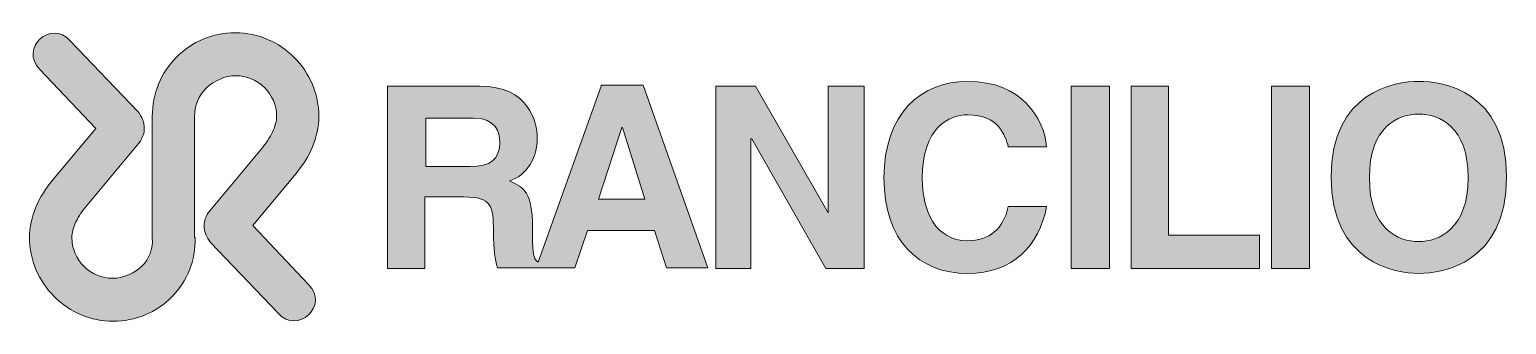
# Model space of a CAD drawing. Extents: x 7 to 192, y -44 to -7.
import ezdxf

# ---------------------------------------------------------------- set-up
doc = ezdxf.new("R2010")
doc.units = 0
doc.header["$MEASUREMENT"] = 0
doc.layers.add('Layer 1', color=7, linetype='Continuous')

# ---------------------------------------------------------------- blocks, each defined once
blk = doc.blocks.new('block 2')
at = {"layer": 'Layer 1', "true_color": 0x231f20}
h = blk.add_hatch(color=250, dxfattribs=at)
h.dxf.hatch_style = 2
edge = h.paths.add_edge_path()
edge.add_spline(control_points=[(78.69, -13.77), (78.69, -13.77), (70.79, -35.87), (70.79, -35.87), (70.09, -35.37), (70.09, -34.37), (70.09, -31.47), (70.09, -27.17), (69.09, -26.47), (67.19, -25.67), (69.49, -24.87), (70.69, -22.77), (70.69, -20.27), (70.69, -18.27), (69.59, -13.77), (63.49, -13.77), (63.49, -13.77), (51.89, -13.77), (51.89, -13.77), (51.89, -13.77), (51.89, -36.67), (51.89, -36.67), (51.89, -36.67), (56.59, -36.67), (56.59, -36.67), (56.59, -36.67), (56.59, -27.67), (56.59, -27.67), (56.59, -27.67), (61.49, -27.67), (61.49, -27.67), (64.99, -27.67), (65.19, -28.87), (65.19, -31.97), (65.19, -34.37), (65.39, -35.47), (65.69, -36.57), (65.69, -36.57), (70.39, -36.57), (70.39, -36.57), (70.39, -36.57), (70.39, -36.57), (70.39, -36.57), (70.39, -36.57), (75.39, -36.57), (75.39, -36.57), (75.39, -36.57), (76.99, -31.87), (76.99, -31.87), (76.99, -31.87), (85.39, -31.87), (85.39, -31.87), (85.39, -31.87), (86.89, -36.57), (86.89, -36.57), (86.89, -36.57), (92.09, -36.57), (92.09, -36.57), (92.09, -36.57), (83.99, -13.67), (83.99, -13.67), (83.99, -13.67), (78.69, -13.67), (78.69, -13.67), (78.69, -13.67), (78.69, -13.77), (78.69, -13.77)], knot_values=[0, 0, 0, 0, 1, 1, 1, 2, 2, 2, 3, 3, 3, 4, 4, 4, 5, 5, 5, 6, 6, 6, 7, 7, 7, 8, 8, 8, 9, 9, 9, 10, 10, 10, 11, 11, 11, 12, 12, 12, 13, 13, 13, 14, 14, 14, 15, 15, 15, 16, 16, 16, 17, 17, 17, 18, 18, 18, 19, 19, 19, 20, 20, 20, 21, 21, 21, 22, 22, 22, 22], degree=3, periodic=1)
edge = h.paths.add_edge_path()
edge.add_spline(control_points=[(62.29, -23.87), (62.29, -23.87), (56.69, -23.87), (56.69, -23.87), (56.69, -23.87), (56.69, -17.77), (56.69, -17.77), (56.69, -17.77), (62.69, -17.77), (62.69, -17.77), (65.49, -17.77), (65.99, -19.57), (65.99, -20.77), (65.99, -22.97), (64.79, -23.87), (62.29, -23.87)], knot_values=[0, 0, 0, 0, 1, 1, 1, 2, 2, 2, 3, 3, 3, 4, 4, 4, 5, 5, 5, 5], degree=3, periodic=1)
h.paths.add_polyline_path([(78.39, -27.97), (81.29, -18.97), (81.39, -18.97), (84.19, -27.97)])
h = blk.add_hatch(color=250, dxfattribs=at)
h.dxf.hatch_style = 2
h.paths.add_polyline_path([(107.19, -29.67), (98.09, -13.77), (93.09, -13.77), (93.09, -36.67), (97.49, -36.67), (97.49, -20.37), (97.59, -20.37), (106.89, -36.67), (111.69, -36.67), (111.69, -13.77), (107.19, -13.77)])
h = blk.add_hatch(color=250, dxfattribs=at)
h.dxf.hatch_style = 2
edge = h.paths.add_edge_path()
edge.add_spline(control_points=[(124.69, -13.17), (118.79, -13.17), (114.19, -17.27), (114.19, -25.27), (114.19, -33.17), (118.59, -37.27), (124.69, -37.27), (130.39, -37.27), (133.69, -33.77), (134.59, -28.87), (134.59, -28.87), (129.79, -28.87), (129.79, -28.87), (129.19, -31.67), (127.39, -33.17), (124.69, -33.17), (120.69, -33.17), (118.99, -29.47), (118.99, -25.37), (118.99, -18.87), (122.39, -17.37), (124.69, -17.37), (128.59, -17.37), (129.39, -19.97), (129.79, -21.37), (129.79, -21.37), (134.59, -21.37), (134.59, -21.37), (134.59, -21.37), (134.59, -21.37), (134.59, -21.37), (134.29, -17.87), (131.49, -13.17), (124.69, -13.17)], knot_values=[0, 0, 0, 0, 1, 1, 1, 2, 2, 2, 3, 3, 3, 4, 4, 4, 5, 5, 5, 6, 6, 6, 7, 7, 7, 8, 8, 8, 9, 9, 9, 10, 10, 10, 11, 11, 11, 11], degree=3, periodic=1)
h = blk.add_hatch(color=250, dxfattribs=at)
h.dxf.hatch_style = 2
h.paths.add_polyline_path([(137.69, -13.77), (142.49, -13.77), (142.49, -36.67), (137.69, -36.67)])
h = blk.add_hatch(color=250, dxfattribs=at)
h.dxf.hatch_style = 2
h.paths.add_polyline_path([(149.89, -13.77), (145.19, -13.77), (145.19, -36.67), (161.29, -36.67), (161.29, -32.47), (149.89, -32.47)])
h = blk.add_hatch(color=250, dxfattribs=at)
h.dxf.hatch_style = 2
h.paths.add_polyline_path([(162.79, -13.77), (167.59, -13.77), (167.59, -36.67), (162.79, -36.67)])
h = blk.add_hatch(color=250, dxfattribs=at)
h.dxf.hatch_style = 2
edge = h.paths.add_edge_path()
edge.add_spline(control_points=[(181.29, -13.17), (178.29, -13.17), (170.29, -14.47), (170.29, -25.17), (170.29, -35.87), (178.29, -37.27), (181.29, -37.27), (184.29, -37.27), (192.29, -35.97), (192.29, -25.17), (192.29, -14.37), (184.29, -13.17), (181.29, -13.17)], knot_values=[0, 0, 0, 0, 1, 1, 1, 2, 2, 2, 3, 3, 3, 4, 4, 4, 4], degree=3, periodic=1)
edge = h.paths.add_edge_path()
edge.add_spline(control_points=[(181.29, -33.27), (178.69, -33.27), (175.09, -31.67), (175.09, -25.27), (175.09, -18.87), (178.69, -17.27), (181.29, -17.27), (183.89, -17.27), (187.49, -18.87), (187.49, -25.27), (187.49, -31.67), (183.79, -33.27), (181.29, -33.27)], knot_values=[0, 0, 0, 0, 1, 1, 1, 2, 2, 2, 3, 3, 3, 4, 4, 4, 4], degree=3, periodic=1)
at = {"layer": 'Layer 1', "lineweight": 0}
for points in [[(107.19, -29.67), (107.19, -29.67), (98.09, -13.77), (93.09, -13.77), (93.09, -36.67), (97.49, -36.67), (97.49, -20.37), (97.59, -20.37), (106.89, -36.67), (111.69, -36.67), (111.69, -13.77), (107.19, -13.77), (107.19, -29.67)], [(137.69, -13.77), (142.49, -13.77), (142.49, -36.67), (137.69, -36.67), (137.69, -13.77)], [(149.89, -13.77), (145.19, -13.77), (145.19, -36.67), (161.29, -36.67), (161.29, -32.47), (149.89, -32.47), (149.89, -13.77)], [(162.79, -13.77), (167.59, -13.77), (167.59, -36.67), (162.79, -36.67), (162.79, -13.77)], [(78.39, -27.97), (81.29, -18.97), (81.39, -18.97), (84.19, -27.97), (78.39, -27.97)]]:
    blk.add_lwpolyline(points, dxfattribs=at)
for points, knots in [([(78.69, -13.77), (78.69, -13.77), (70.79, -35.87), (70.79, -35.87), (70.09, -35.37), (70.09, -34.37), (70.09, -31.47), (70.09, -27.17), (69.09, -26.47), (67.19, -25.67), (69.49, -24.87), (70.69, -22.77), (70.69, -20.27), (70.69, -18.27), (69.59, -13.77), (63.49, -13.77), (63.49, -13.77), (51.89, -13.77), (51.89, -13.77), (51.89, -13.77), (51.89, -36.67), (51.89, -36.67), (51.89, -36.67), (56.59, -36.67), (56.59, -36.67), (56.59, -36.67), (56.59, -27.67), (56.59, -27.67), (56.59, -27.67), (61.49, -27.67), (61.49, -27.67), (64.99, -27.67), (65.19, -28.87), (65.19, -31.97), (65.19, -34.37), (65.39, -35.47), (65.69, -36.57), (65.69, -36.57), (70.39, -36.57), (70.39, -36.57), (70.39, -36.57), (70.39, -36.57), (70.39, -36.57), (70.39, -36.57), (75.39, -36.57), (75.39, -36.57), (75.39, -36.57), (76.99, -31.87), (76.99, -31.87), (76.99, -31.87), (85.39, -31.87), (85.39, -31.87), (85.39, -31.87), (86.89, -36.57), (86.89, -36.57), (86.89, -36.57), (92.09, -36.57), (92.09, -36.57), (92.09, -36.57), (83.99, -13.67), (83.99, -13.67), (83.99, -13.67), (78.69, -13.67), (78.69, -13.67), (78.69, -13.67), (78.69, -13.77), (78.69, -13.77)], [0, 0, 0, 0, 1, 1, 1, 2, 2, 2, 3, 3, 3, 4, 4, 4, 5, 5, 5, 6, 6, 6, 7, 7, 7, 8, 8, 8, 9, 9, 9, 10, 10, 10, 11, 11, 11, 12, 12, 12, 13, 13, 13, 14, 14, 14, 15, 15, 15, 16, 16, 16, 17, 17, 17, 18, 18, 18, 19, 19, 19, 20, 20, 20, 21, 21, 21, 22, 22, 22, 22]), ([(124.69, -13.17), (118.79, -13.17), (114.19, -17.27), (114.19, -25.27), (114.19, -33.17), (118.59, -37.27), (124.69, -37.27), (130.39, -37.27), (133.69, -33.77), (134.59, -28.87), (134.59, -28.87), (129.79, -28.87), (129.79, -28.87), (129.19, -31.67), (127.39, -33.17), (124.69, -33.17), (120.69, -33.17), (118.99, -29.47), (118.99, -25.37), (118.99, -18.87), (122.39, -17.37), (124.69, -17.37), (128.59, -17.37), (129.39, -19.97), (129.79, -21.37), (129.79, -21.37), (134.59, -21.37), (134.59, -21.37), (134.59, -21.37), (134.59, -21.37), (134.59, -21.37), (134.29, -17.87), (131.49, -13.17), (124.69, -13.17)], [0, 0, 0, 0, 1, 1, 1, 2, 2, 2, 3, 3, 3, 4, 4, 4, 5, 5, 5, 6, 6, 6, 7, 7, 7, 8, 8, 8, 9, 9, 9, 10, 10, 10, 11, 11, 11, 11]), ([(181.29, -13.17), (178.29, -13.17), (170.29, -14.47), (170.29, -25.17), (170.29, -35.87), (178.29, -37.27), (181.29, -37.27), (184.29, -37.27), (192.29, -35.97), (192.29, -25.17), (192.29, -14.37), (184.29, -13.17), (181.29, -13.17)], [0, 0, 0, 0, 1, 1, 1, 2, 2, 2, 3, 3, 3, 4, 4, 4, 4]), ([(62.29, -23.87), (62.29, -23.87), (56.69, -23.87), (56.69, -23.87), (56.69, -23.87), (56.69, -17.77), (56.69, -17.77), (56.69, -17.77), (62.69, -17.77), (62.69, -17.77), (65.49, -17.77), (65.99, -19.57), (65.99, -20.77), (65.99, -22.97), (64.79, -23.87), (62.29, -23.87)], [0, 0, 0, 0, 1, 1, 1, 2, 2, 2, 3, 3, 3, 4, 4, 4, 5, 5, 5, 5]), ([(181.29, -33.27), (178.69, -33.27), (175.09, -31.67), (175.09, -25.27), (175.09, -18.87), (178.69, -17.27), (181.29, -17.27), (183.89, -17.27), (187.49, -18.87), (187.49, -25.27), (187.49, -31.67), (183.79, -33.27), (181.29, -33.27)], [0, 0, 0, 0, 1, 1, 1, 2, 2, 2, 3, 3, 3, 4, 4, 4, 4])]:
    blk.add_open_spline(points, degree=3, knots=knots, dxfattribs=at)

msp = doc.modelspace()

# ---------------------------------------------------------------- hatches: boundary and pattern name
at = {"layer": 'Layer 1', "true_color": 0x231f20}
h = msp.add_hatch(color=250, dxfattribs=at)
h.dxf.hatch_style = 2
edge = h.paths.add_edge_path()
edge.add_spline(control_points=[(27.79, -32.77), (27.79, -35.67), (26.79, -38.27), (24.89, -40.17), (22.89, -42.17), (20.29, -43.27), (17.49, -43.27), (14.69, -43.27), (12.09, -42.17), (10.09, -40.17), (8.09, -38.17), (6.99, -35.57), (6.99, -32.77), (6.99, -31.47), (7.29, -30.17), (7.79, -28.97), (8.29, -27.67), (9.09, -26.57), (9.89, -25.57), (9.89, -25.57), (15.29, -19.07), (15.29, -19.07), (15.29, -19.07), (8.29, -11.67), (8.29, -11.67), (6.99, -10.37), (7.29, -8.77), (8.29, -7.87), (9.29, -6.97), (10.89, -6.67), (12.09, -8.07), (12.09, -8.07), (20.59, -16.97), (20.59, -16.97), (21.09, -17.57), (21.39, -18.27), (21.39, -19.07), (21.39, -19.67), (21.19, -20.17), (20.89, -20.67), (20.89, -20.67), (13.99, -28.97), (13.99, -28.97), (13.49, -29.57), (12.99, -30.37), (12.69, -31.07), (12.49, -31.57), (12.29, -32.17), (12.29, -32.77), (12.29, -34.17), (12.89, -35.47), (13.79, -36.37), (14.79, -37.37), (16.09, -37.87), (17.39, -37.87), (18.79, -37.87), (20.09, -37.27), (21.09, -36.37), (21.99, -35.47), (22.49, -34.17), (22.39, -32.77), (22.39, -32.77), (22.39, -17.57), (22.39, -17.57), (22.39, -14.77), (23.49, -12.07), (25.39, -10.17), (27.39, -8.17), (29.99, -7.07), (32.79, -7.07), (35.69, -7.07), (38.29, -8.27), (40.19, -10.17), (42.19, -12.17), (43.29, -14.77), (43.29, -17.57), (43.29, -18.87), (42.99, -20.17), (42.49, -21.37), (41.99, -22.67), (41.19, -23.77), (40.39, -24.77), (40.39, -24.77), (34.99, -31.27), (34.99, -31.27), (34.99, -31.27), (41.99, -38.67), (41.99, -38.67), (43.29, -39.97), (42.99, -41.57), (41.99, -42.47), (40.99, -43.37), (39.39, -43.67), (38.19, -42.27), (38.19, -42.27), (29.69, -33.37), (29.69, -33.37), (29.19, -32.77), (28.89, -32.07), (28.89, -31.27), (28.89, -30.67), (29.09, -30.17), (29.39, -29.67), (29.39, -29.67), (36.29, -21.37), (36.29, -21.37), (36.79, -20.77), (37.29, -19.97), (37.59, -19.27), (37.79, -18.77), (37.99, -18.17), (37.99, -17.57), (37.99, -16.17), (37.39, -14.87), (36.49, -13.97), (35.49, -12.97), (34.19, -12.47), (32.89, -12.47), (31.49, -12.47), (30.19, -13.07), (29.19, -13.97), (28.19, -14.97), (27.69, -16.27), (27.69, -17.57), (27.69, -17.57), (27.69, -32.77), (27.69, -32.77), (27.69, -32.77), (27.79, -32.77), (27.79, -32.77)], knot_values=[0, 0, 0, 0, 1, 1, 1, 2, 2, 2, 3, 3, 3, 4, 4, 4, 5, 5, 5, 6, 6, 6, 7, 7, 7, 8, 8, 8, 9, 9, 9, 10, 10, 10, 11, 11, 11, 12, 12, 12, 13, 13, 13, 14, 14, 14, 15, 15, 15, 16, 16, 16, 17, 17, 17, 18, 18, 18, 19, 19, 19, 20, 20, 20, 21, 21, 21, 22, 22, 22, 23, 23, 23, 24, 24, 24, 25, 25, 25, 26, 26, 26, 27, 27, 27, 28, 28, 28, 29, 29, 29, 30, 30, 30, 31, 31, 31, 32, 32, 32, 33, 33, 33, 34, 34, 34, 35, 35, 35, 36, 36, 36, 37, 37, 37, 38, 38, 38, 39, 39, 39, 40, 40, 40, 41, 41, 41, 42, 42, 42, 43, 43, 43, 43], degree=3, periodic=1)

# ---------------------------------------------------------------- linework, layer by layer
at = {"layer": 'Layer 1', "lineweight": 0}
msp.add_open_spline([(27.79, -32.77), (27.79, -35.67), (26.79, -38.27), (24.89, -40.17), (22.89, -42.17), (20.29, -43.27), (17.49, -43.27), (14.69, -43.27), (12.09, -42.17), (10.09, -40.17), (8.09, -38.17), (6.99, -35.57), (6.99, -32.77), (6.99, -31.47), (7.29, -30.17), (7.79, -28.97), (8.29, -27.67), (9.09, -26.57), (9.89, -25.57), (9.89, -25.57), (15.29, -19.07), (15.29, -19.07), (15.29, -19.07), (8.29, -11.67), (8.29, -11.67), (6.99, -10.37), (7.29, -8.77), (8.29, -7.87), (9.29, -6.97), (10.89, -6.67), (12.09, -8.07), (12.09, -8.07), (20.59, -16.97), (20.59, -16.97), (21.09, -17.57), (21.39, -18.27), (21.39, -19.07), (21.39, -19.67), (21.19, -20.17), (20.89, -20.67), (20.89, -20.67), (13.99, -28.97), (13.99, -28.97), (13.49, -29.57), (12.99, -30.37), (12.69, -31.07), (12.49, -31.57), (12.29, -32.17), (12.29, -32.77), (12.29, -34.17), (12.89, -35.47), (13.79, -36.37), (14.79, -37.37), (16.09, -37.87), (17.39, -37.87), (18.79, -37.87), (20.09, -37.27), (21.09, -36.37), (21.99, -35.47), (22.49, -34.17), (22.39, -32.77), (22.39, -32.77), (22.39, -17.57), (22.39, -17.57), (22.39, -14.77), (23.49, -12.07), (25.39, -10.17), (27.39, -8.17), (29.99, -7.07), (32.79, -7.07), (35.69, -7.07), (38.29, -8.27), (40.19, -10.17), (42.19, -12.17), (43.29, -14.77), (43.29, -17.57), (43.29, -18.87), (42.99, -20.17), (42.49, -21.37), (41.99, -22.67), (41.19, -23.77), (40.39, -24.77), (40.39, -24.77), (34.99, -31.27), (34.99, -31.27), (34.99, -31.27), (41.99, -38.67), (41.99, -38.67), (43.29, -39.97), (42.99, -41.57), (41.99, -42.47), (40.99, -43.37), (39.39, -43.67), (38.19, -42.27), (38.19, -42.27), (29.69, -33.37), (29.69, -33.37), (29.19, -32.77), (28.89, -32.07), (28.89, -31.27), (28.89, -30.67), (29.09, -30.17), (29.39, -29.67), (29.39, -29.67), (36.29, -21.37), (36.29, -21.37), (36.79, -20.77), (37.29, -19.97), (37.59, -19.27), (37.79, -18.77), (37.99, -18.17), (37.99, -17.57), (37.99, -16.17), (37.39, -14.87), (36.49, -13.97), (35.49, -12.97), (34.19, -12.47), (32.89, -12.47), (31.49, -12.47), (30.19, -13.07), (29.19, -13.97), (28.19, -14.97), (27.69, -16.27), (27.69, -17.57), (27.69, -17.57), (27.69, -32.77), (27.69, -32.77), (27.69, -32.77), (27.79, -32.77), (27.79, -32.77)], degree=3, knots=[0, 0, 0, 0, 1, 1, 1, 2, 2, 2, 3, 3, 3, 4, 4, 4, 5, 5, 5, 6, 6, 6, 7, 7, 7, 8, 8, 8, 9, 9, 9, 10, 10, 10, 11, 11, 11, 12, 12, 12, 13, 13, 13, 14, 14, 14, 15, 15, 15, 16, 16, 16, 17, 17, 17, 18, 18, 18, 19, 19, 19, 20, 20, 20, 21, 21, 21, 22, 22, 22, 23, 23, 23, 24, 24, 24, 25, 25, 25, 26, 26, 26, 27, 27, 27, 28, 28, 28, 29, 29, 29, 30, 30, 30, 31, 31, 31, 32, 32, 32, 33, 33, 33, 34, 34, 34, 35, 35, 35, 36, 36, 36, 37, 37, 37, 38, 38, 38, 39, 39, 39, 40, 40, 40, 41, 41, 41, 42, 42, 42, 43, 43, 43, 43], dxfattribs=at)

# ---------------------------------------------------------------- block references
at = {"layer": 'Layer 1'}
msp.add_blockref('block 2', (0, 0), dxfattribs=at)

doc.saveas('drawing.dxf')
